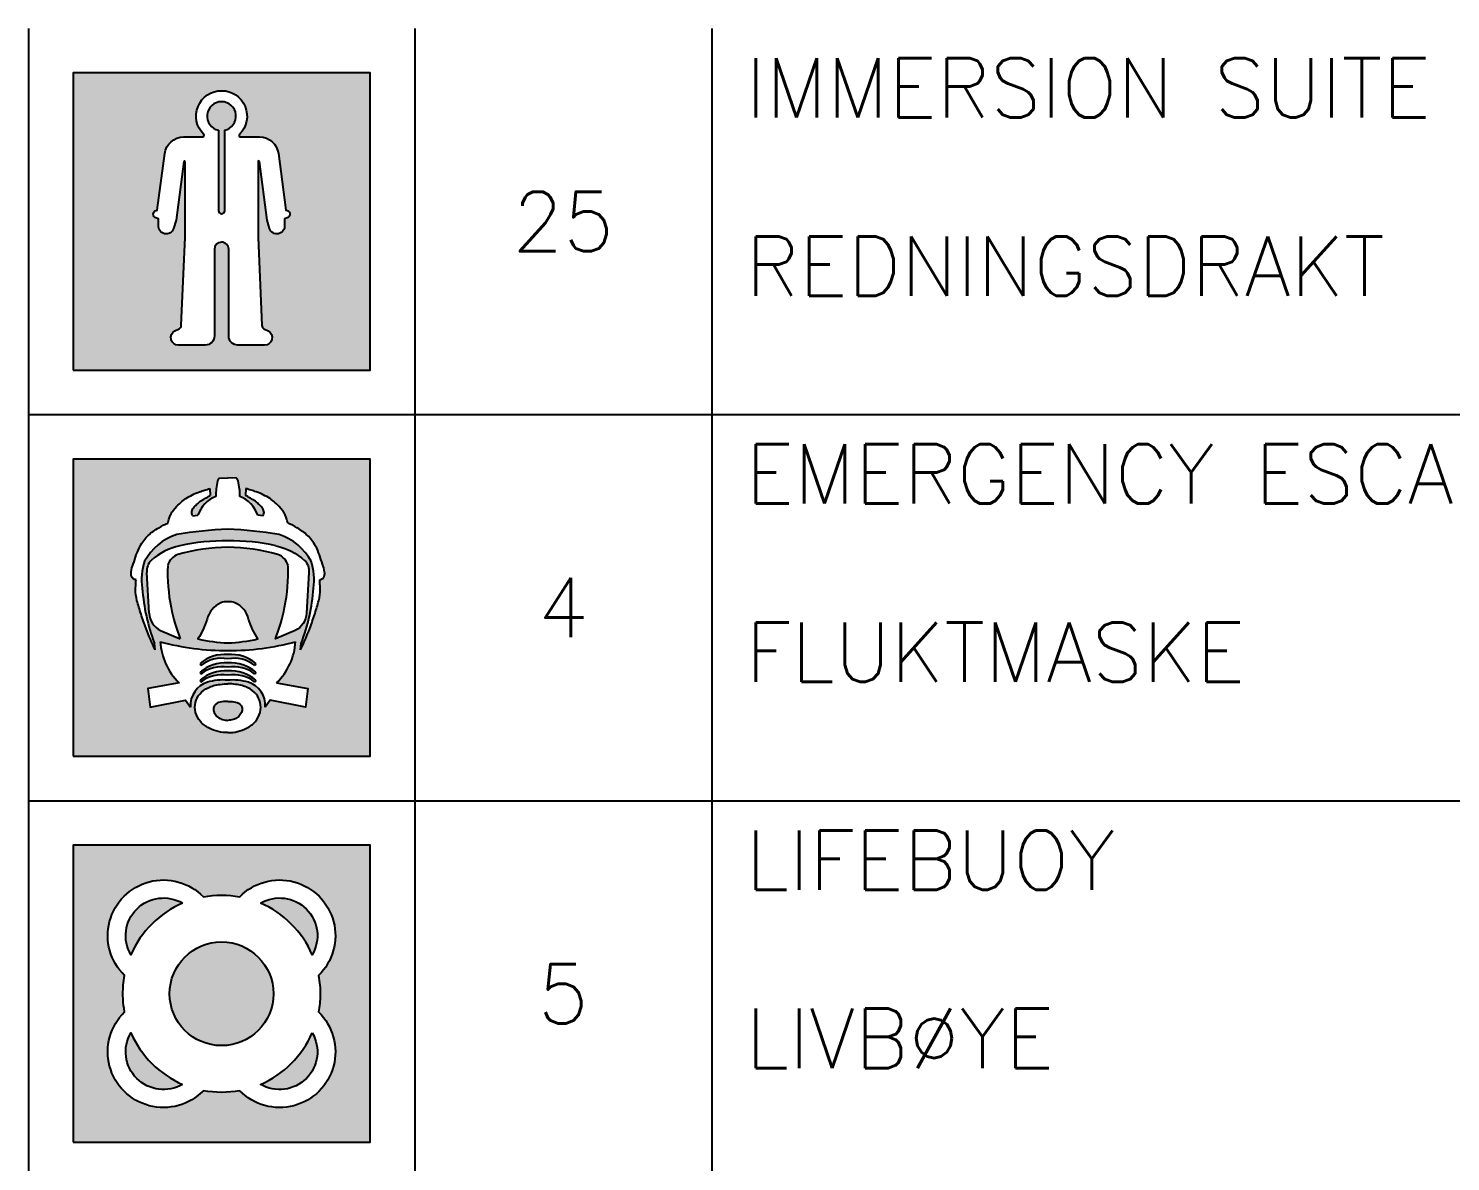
# Model space of a CAD drawing. Header units: millimetres. Extents: x 1084702 to 1166801, y 36632 to 124519.
# Drawn here: x 1132620 to 1136450, y 95656 to 98708 of the extents above; entities that cross this region are included whole.
import ezdxf
from ezdxf.enums import TextEntityAlignment as Align

# ---------------------------------------------------------------- set-up
doc = ezdxf.new("R2010")
doc.units = ezdxf.units.MM
doc.header["$LTSCALE"] = 250
doc.layers.get('0').update_dxf_attribs({"color": 255})
for name, color, linetype in [('%legend', 1, 'Continuous'), ('%symbol', 1, 'Continuous'), ('SAFECO3', 80, 'Continuous'), ('SAFECO7', 255, 'Continuous'), ('SAFETX1', 1, 'Continuous'), ('SAFETX2', 2, 'Continuous'), ('SAFETX7', 255, 'Continuous')]:
    doc.layers.add(name, color=color, linetype=linetype)
doc.styles.add('LEGEND TXT', font='romans.shx')
doc.styles.add('ROMANS', font='ROMANS.shx', dxfattribs={"height": 100})
doc.styles.add('SYMBOL TXT', font='arial.ttf')

# ---------------------------------------------------------------- blocks, each defined once
blk = doc.blocks.new('0 LEGEND')
at = {"color": 0, "linetype": 'ByBlock', "lineweight": -2}
for p, q in [((0, 0), (0, -1560)), ((1560, 0), (1560, -1560)), ((2760, 0), (2760, -1560)), ((0, -1560), (20160, -1560))]:
    blk.add_line(p, q, dxfattribs=at)
blk.add_lwpolyline([(180, -1380), (1380, -1380), (1380, -180), (180, -180)], close=True, dxfattribs=at)
at = {"layer": 'SAFETX7', "style": 'ROMANS'}
for tag, p in [('DESCRIPTION1', (2896.668000034348, -359.9999999313441)), ('COMMENT1', (13216.66800003433, -359.9999999313441)), ('DESCRIPTION2', (2898.46219999122, -719.999999862659)), ('COMMENT2', (13218.46219999122, -719.999999862659)), ('BESKRIVELSE3', (2896.668000034348, -1080.000000034343)), ('KOMMENTAR1', (13216.66800003433, -1080.000000034343)), ('BESKRIVELSE4', (2898.46219999122, -1439.999999965672)), ('KOMMENTAR2', (13218.46219999122, -1439.999999965672))]:
    blk.add_attdef(tag, p, '', height=240, dxfattribs=at)
blk.add_attdef('ANTALL', text='', height=240, dxfattribs=at).set_placement((2160, -780), align=Align.MIDDLE_CENTER)
blk = doc.blocks.new('A.4.22_SYMB')
at = {"layer": 'SAFECO3'}
h = blk.add_hatch(color=256, dxfattribs=at)
h.dxf.hatch_style = 1
h.paths.add_polyline_path([(-600, 0), (600, 0), (600, 1200), (-600, 1200)])
edge = h.paths.add_edge_path(flags=16)
edge.add_arc((3.994500730186701e-09, 1025.563154069328), 102.9600000018763, -45.070620594803415, 90.00000000278283, ccw=False)
edge.add_arc((77.37507279785495, 947.9971066584403), 6.600000001790751, 134.9293794115795, 270.0000000064323)
edge.add_line((77.3750727985971, 941.3971066566592), (153.5950310281842, 941.3971066566592))
edge.add_arc((153.5950310282133, 864.8371066566615), 76.55999999999037, 7.499999999998522, 90.00000000002609, ccw=False)
edge.add_line((229.5000496149878, 874.8301919330261), (259.6658396439088, 645.6982682571943))
edge.add_arc((259.5060637641, 629.1968459784985), 16.50219577969458, -53.45161105265959, 89.44524796955221, ccw=False)
edge.add_line((269.3331455926163, 615.9397373840038), (254.1250654273899, 610.1698975328673))
edge.add_line((254.1250654273827, 610.1698975328472), (254.4597255333501, 584.9786763908887))
edge.add_arc((223.7033843882091, 580.9379563922703), 31.02063730396092, -163.08516418708996, 7.484564410227392, ccw=False)
edge.add_line((194.0247532292342, 571.9125039784703), (183.786477412199, 606.03673892601))
edge.add_line((183.786477412199, 606.0367389260209), (152.6536275634426, 842.5142112055419))
edge.add_arc((150.0362131294096, 842.1696220580488), 2.640000000013335, 7.500000000783778, 179.9999999988157)
edge.add_line((147.3962131293956, 842.169622058107), (147.3962131293665, 536.8015550062846))
edge.add_line((147.3962131293665, 536.8015550062846), (162.9709910589809, 180.0804928367124))
edge.add_arc((178.7959148888258, 180.7714239326306), 15.83999999998589, 182.5000000001745, 241.9973945946944)
edge.add_line((171.3588493630014, 166.7858722322271), (188.3086384413837, 157.7725208302545))
edge.add_arc((174.054262850128, 130.9668800712097), 30.35999999999006, -89.9999999999871, 61.997394594476475, ccw=False)
edge.add_line((174.054262850128, 100.6068800712237), (65.99999999913416, 100.6068800712237))
edge.add_arc((65.99999999914144, 137.5668800712156), 36.95999999999911, 180, 269.99999999998806, ccw=False)
edge.add_line((29.03999999913503, 137.5668800712156), (29.03999999913503, 487.3489887943088))
edge.add_arc((-4.292814992368221e-10, 487.3489887947217), 29.03999999956567, 359.9999999991925, 449.9999999991521)
edge.add_arc((-7.275957614183426e-12, 487.3489887942851), 29.04000000002269, 89.99999999998654, 179.9999999999462)
edge.add_line((-29.04000000000815, 487.3489887943142), (-29.04000000000815, 137.566880071221))
edge.add_arc((-66.00000000000728, 137.5668800712156), 36.95999999999997, -89.99999999997749, 0, ccw=False)
edge.add_line((-65.99999999999272, 100.6068800712237), (-174.0542628510011, 100.6068800712237))
edge.add_arc((-174.0542628509938, 130.9668800712097), 30.35999999999148, 118.0026054055121, 269.99999999997425, ccw=False)
edge.add_line((-188.3086384422422, 157.7725208302581), (-171.3588493638745, 166.7858722322308))
edge.add_arc((-178.7959148896989, 180.7714239326306), 15.83999999999637, 298.0026054053056, 357.4999999998255)
edge.add_line((-162.970991059854, 180.0804928367143), (-147.3962131302396, 536.8015550062864))
edge.add_line((-147.3962131302396, 536.8015550062846), (-147.3962131302687, 842.169622058107))
edge.add_arc((-150.0362131302827, 842.1696220580488), 2.64000000001431, 1.184322906836722e-09, 172.4999999992162)
edge.add_line((-152.6536275643157, 842.5142112055328), (-183.7864774130721, 606.0367389260118))
edge.add_line((-183.7864774130721, 606.0367389260209), (-194.0247532301073, 571.9125039784813))
edge.add_arc((-223.7033843890822, 580.9379563922703), 31.02063730396112, 172.5154355897725, 343.08516418709, ccw=False)
edge.add_line((-254.4597255342233, 584.9786763908924), (-254.1250654282558, 610.1698975328509))
edge.add_line((-254.1250654282558, 610.1698975328472), (-269.3331455934822, 615.9397373839838))
edge.add_arc((-259.5060637649731, 629.1968459784985), 16.50219577968123, 90.5547520304479, 233.4516110526597, ccw=False)
edge.add_line((-259.665839644782, 645.6982682571979), (-229.5000496158464, 874.8301919330297))
edge.add_arc((-153.5950310290791, 864.8371066566615), 76.55999999998814, 89.99999999997891, 172.5000000000008, ccw=False)
edge.add_line((-153.59503102905, 941.3971066566592), (-77.37507279946294, 941.3971066566592))
edge.add_arc((-77.3750727987208, 947.9971066584403), 6.600000001781152, 269.9999999935084, 405.0706205883786)
edge.add_arc((-5.427864380180836e-09, 1025.563154069576), 102.9600000016442, 89.99999999753982, 225.0706205951283, ccw=False)
h = blk.add_hatch(color=256, dxfattribs=at)
h.dxf.hatch_style = 1
edge = h.paths.add_edge_path()
edge.add_line((-12.53999999997905, 968.5181079742615), (-12.54000000001543, 643.640987540814))
edge.add_arc((-7.275957614183426e-12, 643.6409875408135), 12.54000000000815, 180, 360)
edge.add_line((12.54000000000087, 643.6409875408135), (12.54000000001543, 968.5181079744793))
edge.add_arc((-4.802132025361061e-10, 1025.563154069343), 58.40709617826157, 282.397924000715, 617.6020760002823)
at = {"layer": 'SAFECO7', "lineweight": -3}
blk.add_lwpolyline([(-600, 0), (600, 0), (600, 1200), (-600, 1200)], close=True, dxfattribs=at)
at = {"layer": 'SAFECO7'}
for points in [[(-1.011358108371496e-09, 1128.523154071212, -0.668624443439844), (72.7139238327727, 952.6697601175401, 0.6686244434223756), (77.3750727985971, 941.3971066566592), (153.5950310281769, 941.3971066566592, -0.3763733489131781), (229.5000496149878, 874.8301919330261), (259.6658396439088, 645.6982682571979, -0.7192139397847099), (269.3331455926163, 615.9397373840038), (254.1250654273827, 610.1698975328472), (254.4597255333501, 584.9786763908924, -0.9209148608570943), (194.0247532292342, 571.9125039784703), (183.786477412199, 606.0367389260209), (152.6536275634426, 842.5142112055328, 0.9366022079736813), (147.3962131293956, 842.169622058107), (147.3962131293665, 536.8015550062846), (162.9709910589809, 180.0804928367143, 0.2656000868021967), (171.3588493630014, 166.7858722322271), (188.3086384413837, 157.7725208302581, -0.7812673191955951), (174.054262850128, 100.6068800712237), (65.99999999913416, 100.6068800712237, -0.4142135623729762), (29.03999999913503, 137.5668800712156), (29.03999999913503, 487.3489887943142, 0.4142135623730951), (0, 516.3889887942933, 0.4142135623730951), (-29.04000000000815, 487.3489887943142), (-29.04000000000815, 137.5668800712156, -0.4142135623729762), (-65.99999999999272, 100.6068800712237), (-174.0542628510011, 100.6068800712237, -0.7812673191955951), (-188.3086384422422, 157.7725208302581), (-171.3588493638745, 166.7858722322271, 0.2656000868021967), (-162.970991059854, 180.0804928367143), (-147.3962131302396, 536.8015550062846), (-147.3962131302687, 842.169622058107, 0.9366022079736813), (-152.6536275643157, 842.5142112055328), (-183.7864774130721, 606.0367389260209), (-194.0247532301073, 571.9125039784703, -0.9209148608570943), (-254.4597255342233, 584.9786763908924), (-254.1250654282558, 610.1698975328472), (-269.3331455934895, 615.9397373840038, -0.7192139397847099), (-259.665839644782, 645.6982682571979), (-229.5000496158464, 874.8301919330261, -0.3763733489131781), (-153.59503102905, 941.3971066566592), (-77.37507279947022, 941.3971066566592, 0.6686244434223756), (-72.71392383363127, 952.6697601175401, -0.668624443439844)], [(-12.53999999997905, 968.5181079742615), (-12.54000000001543, 643.6409875408135, 1), (12.54000000000087, 643.6409875408135), (12.54000000001543, 968.5181079744798, 9.206709910147755)]]:
    blk.add_lwpolyline(points, format="xyb", close=True, dxfattribs=at)
at = {"layer": 'SAFETX1', "style": 'SYMBOL TXT'}
blk.add_attdef('NUMBER', text='', height=200, dxfattribs=at).set_placement((745.6670587044209, 600), align=Align.MIDDLE_LEFT)
blk = doc.blocks.new('A.4.27_SYMB')
at = {"layer": 'SAFECO3'}
h = blk.add_hatch(color=256, dxfattribs=at)
h.paths.add_polyline_path([(600, 1199.923782141865), (-599.9237821418428, 1199.923782141865), (-599.9237821418428, 0), (600, 0)])
edge = h.paths.add_edge_path(flags=16)
edge.add_spline(control_points=[(396.4788447608007, 712.5212445846555), (395.6218704197381, 716.0873949708184), (398.5874364931005, 687.1135634390812), (399.430649570204, 673.0086505414802), (393.2794672518939, 623.1584976994345), (374.0424852618817, 569.6972268895042), (361.7470846886354, 522.2229178167618), (306.2017112145695, 402.0663838199689), (319.288701119498, 430.0661814423511)], knot_values=[0, 0, 0, 0, 0.09169185350249395, 0.3252963663061371, 0.700454044456145, 1.176745007976765, 1.696057873050426, 2.468739070111357, 2.468739070111357, 2.468739070111357, 2.468739070111357], degree=3, periodic=0)
edge.add_line((319.288701119498, 430.066181442322), (321.745230337001, 455.7422305616637))
edge.add_arc((-399.0815099232568, 731.7400107043068), 771.8587721324975, 339.0486268631494, 356.024698222737)
edge.add_arc((152.4093712834001, 714.816163662952), 221.5525710771908, 350.4948445483705, 379.0483761445089)
edge.add_arc((162.2164148926386, 680.0709529629094), 226.5083024743211, 28.20454810933867, 72.03626700691652)
edge.add_arc((-78.32367510139011, -1053.581268603273), 1973.679544188899, 80.95158466678727, 86.98603383358824)
edge.add_arc((129.2260034617939, -1053.581268603273), 1973.679544188899, 93.01396616641128, 99.04841533321313)
edge.add_arc((-111.3140865322275, 680.0709529629094), 226.5083024743211, 107.9637329930893, 151.7954518906628)
edge.add_arc((-101.5070429229891, 714.816163662952), 221.5525710771907, 160.9516238554913, 189.5051554516301)
edge.add_arc((449.9838382836679, 731.7400107043068), 771.8587721324972, 183.9753017772631, 200.9513731368506)
edge.add_line((-270.8429019765899, 455.7422305616637), (-268.386372759087, 430.066181442322))
edge.add_spline(control_points=[(-268.386372759087, 430.0661814423511), (-281.4733626640154, 458.0659790647478), (-302.6998198883448, 505.2654999897641), (-324.945622634812, 572.5247934230574), (-341.534498820758, 624.5785191862524), (-349.8168707450459, 667.9543364993151), (-345.603178928417, 695.7517693694972), (-346.4334907414523, 708.9550941985071), (-345.5765164003897, 712.5212445846555)], knot_values=[0, 0, 0, 0, 0.7726811970609303, 1.291994062134592, 1.768285025655212, 2.14344270380522, 2.377047216608863, 2.468739070111357, 2.468739070111357, 2.468739070111357, 2.468739070111357], degree=3, periodic=0)
edge.add_spline(control_points=[(-345.5765164003897, 712.5212445846555), (-347.7135864405864, 712.8069850531028), (-352.3742846360255, 713.8163797568559), (-358.880901036835, 717.6580268768448), (-362.8701266596181, 723.7454588186956), (-365.0911377071679, 730.0958105496102), (-365.8874373647777, 736.7257393965119), (-364.6997349768571, 752.5200065991376), (-351.5728525896775, 789.9866661927081), (-336.1955911953773, 843.0579163372604), (-298.6246048922767, 893.4460160498274), (-257.1975028308952, 921.3898541428352), (-229.3368712094525, 935.9917563046911), (-216.7409582303299, 941.7800677194173)], knot_values=[0, 0, 0, 0, 0.05390220294674682, 0.118321416573409, 0.1830243178721923, 0.2312236934242225, 0.2858005377254443, 0.3485672050285045, 0.6254498094509758, 1.270836010399299, 1.721751058041038, 2.161657060043679, 2.508212947321967, 2.508212947321967, 2.508212947321967, 2.508212947321967], degree=3, periodic=0)
edge.add_spline(control_points=[(-216.7409582303299, 941.7800677194173), (-215.6896440357887, 947.9818706540536), (-211.9352561689375, 959.1406937814609), (-206.2022149702025, 975.0165904022288), (-198.4114783042169, 989.6238649180304), (-184.0132346351747, 1005.952887162464), (-166.753442209636, 1023.762129107665), (-143.5233047817892, 1042.344364233868), (-117.6341332536467, 1055.739886674695), (-92.18422387621104, 1067.750246786527), (-68.02144922879961, 1073.986970694925), (-54.09531427632464, 1078.961505257132), (-46.85241616006533, 1080.739882788592)], knot_values=[0, 0, 0, 0, 0.1572569974109042, 0.2924325693689341, 0.4224683878436771, 0.567877298650241, 0.8344425573078238, 1.042692788599401, 1.307795502525936, 1.561203167663941, 1.743826569182055, 1.930277299548925, 1.930277299548925, 1.930277299548925, 1.930277299548925], degree=3, periodic=0)
edge.add_line((-46.85241616006533, 1080.739882788592), (-46.06237299163331, 1053.527284764947))
edge.add_spline(control_points=[(-46.06237299162603, 1053.527284764961), (-43.99171483481769, 1054.540782812328), (-56.84857901039504, 1047.241580248156), (-62.12431466023554, 1043.85568234176), (-75.1515091228066, 1035.892762260162), (-88.81377794593573, 1028.542104413107), (-100.3421165419713, 1016.332773323535), (-113.8864323770322, 1004.952297610187), (-119.8595553358828, 990.08340634052), (-121.7707566613899, 982.3973424700234), (-116.5520842291153, 968.6363600056357), (-117.6051710215688, 971.4213169645518)], knot_values=[0, 0, 0, 0, 0.05763464395629116, 0.1590588471685031, 0.2956034268920505, 0.387822904862339, 0.5568937717974904, 0.7046345311823187, 0.8362043241441873, 0.910845007576295, 0.9852802859034362, 0.9852802859034362, 0.9852802859034362, 0.9852802859034362], degree=3, periodic=0)
edge.add_line((-117.6051710215688, 971.4213169645518), (-95.22061458276585, 973.0599250175947))
edge.add_arc((18.76357438086416, 936.3766401602916), 119.7416332008926, 110.35547001949351, 162.1603794918855, ccw=False)
edge.add_arc((208.1233191589999, 1056.157284520668), 231.1333459244542, 166.0137345757857, 181.8636137719958, ccw=False)
edge.add_arc((2.562872036651243, 1108.065547250837), 19.13369553389818, 130.5126908860478, 168.0732374810822, ccw=False)
edge.add_line((-9.866691534378333, 1122.612170715336), (25.45116418020189, 1125.0408219368))
edge.add_line((25.45116418020189, 1125.040821936796), (60.7690198947821, 1122.612170715332))
edge.add_arc((48.3394563237598, 1108.065547250837), 19.13369553389815, 11.926762518827786, 49.48730911395711, ccw=False)
edge.add_arc((-157.2209907985962, 1056.157284520668), 231.1333459244545, -1.8636137719958015, 13.986265424206522, ccw=False)
edge.add_arc((32.13875397954689, 936.3766401602916), 119.7416332008926, 17.839620508114592, 69.64452998050638, ccw=False)
edge.add_line((146.1229429431696, 973.0599250175874), (168.5074993819726, 971.4213169645436))
edge.add_spline(control_points=[(168.5074993819726, 971.4213169645518), (169.5605861744261, 974.2062739234389), (171.7141136211576, 979.8604914505995), (171.2419349741685, 991.3566056965356), (164.6188334819235, 1004.475955515576), (151.2656711959571, 1016.508058707943), (139.8396792590138, 1028.455220680728), (125.7576482080694, 1036.045970921405), (114.5973910555113, 1043.08497101102), (104.3174806120296, 1048.922351350091), (99.03535950884543, 1052.513786717594), (96.96470135203708, 1053.527284764961)], knot_values=[0, 0, 0, 0, 0.07443527832714114, 0.1490759617592489, 0.2806457547211177, 0.4283865141059461, 0.5974573810410972, 0.6896768590113858, 0.8262214387349333, 0.9276456419471452, 0.9852802859034364, 0.9852802859034364, 0.9852802859034364, 0.9852802859034364], degree=3, periodic=0)
edge.add_line((96.96470135203708, 1053.527284764961), (97.7547445204691, 1080.739882788606))
edge.add_spline(control_points=[(97.75474452047638, 1080.739882788592), (90.51184640420979, 1082.518260320052), (125.4192643170463, 1072.392295152575), (140.6049239074127, 1068.358824194322), (169.3340483071952, 1055.548124550478), (194.2628277610129, 1042.369979492461), (217.7009472344726, 1023.796657083469), (234.9396121277969, 1005.765193229221), (249.2567883692755, 989.9682065527159), (257.3034140594755, 973.8413054067205), (262.0032064265615, 964.0634965225618), (268.6946007852821, 935.57826478481), (267.6432865907336, 941.7800677194173)], knot_values=[0, 0, 0, 0, 0.1864507303668702, 0.3690741318849846, 0.6224817970229897, 0.8875845109495242, 1.095834742241102, 1.362400000898685, 1.507808911705248, 1.637844730179991, 1.773020302138021, 1.930277299548925, 1.930277299548925, 1.930277299548925, 1.930277299548925], degree=3, periodic=0)
edge.add_spline(control_points=[(267.6432865907336, 941.7800677194173), (255.0473736116182, 947.5683791341726), (323.0626704913375, 914.5137382139073), (345.0460983625599, 895.5056357889407), (388.9412433204125, 842.208587619345), (402.2510622298942, 790.0990263716958), (415.5937976887435, 752.5142736481357), (416.8003759099811, 736.7275906547293), (415.9577530689785, 730.0909416243812), (413.9065674466474, 723.7634236589074), (409.0856453240267, 717.5647452435078), (405.6659391156718, 714.1358508973644), (394.341774720604, 712.2355041161936), (396.4788447608007, 712.5212445846555)], knot_values=[0, 0, 0, 0, 0.346555887278288, 0.7864618892809281, 1.237376936922667, 1.882763137870991, 2.159645742293462, 2.222412409596522, 2.276989253897744, 2.325188629449774, 2.389891530748558, 2.45431074437522, 2.508212947321967, 2.508212947321967, 2.508212947321967, 2.508212947321967], degree=3, periodic=0)
h.paths.add_polyline_path([(222.523043416033, 295.9929296741757), (348.139907196186, 273.1987212221138), (339.1568237625906, 198.437228802286), (196.1004885608127, 226.4983917105565), (176.6127570728931, 198.437228802286, 0.3396086339945922), (108.3822477353096, 298.6417347536917, 0.08792419960304189), (25.45116418020189, 306.9364905998373, 0.08792419960303963), (-57.4799193748986, 298.6417347536917, 0.3396086339946028), (-125.7104287124821, 198.437228802286), (-145.1981602004016, 226.4983917105565), (-288.2544954021796, 198.437228802286), (-297.2375788357822, 273.1987212221138), (-171.620715055622, 295.9929296741757, -0.181760636072163), (-248.0519188246471, 462.2496395336202, 0.06805162146932468), (25.45116418020189, 426.8443038960104, 0.06805162146932699), (298.9542471850582, 462.2496395336202, -0.1817606360721626)], flags=16)
h.paths.add_polyline_path([(297.5478835586619, 507.1392816512671), (217.6374201701619, 474.3861537038902, 0.04489463799106617), (254.7871710081163, 600.5403094433277, 0.05790582333726713), (268.4908050235099, 769.4929935420805, 0.2554085390190616), (227.0710920663478, 815.0765682503989, 0.06172210097466314), (25.45116418020916, 844.2243668475276, 0.06172210097466291), (-176.1687637059367, 815.0765682503989, 0.2554085390191062), (-217.5884766630988, 769.4929935420805, 0.05790582333726806), (-203.8848426477125, 600.5403094433568, 0.04489463799107755), (-166.7350918097436, 474.3861537038756), (-246.6455551981562, 507.1392816512525, -0.2663847685008831), (-292.0684638161256, 577.0216877224593), (-301.2755772521923, 742.1917546877376, -0.2243169068296864), (-284.3719154755381, 791.0115637979907, -0.1259511466294307), (-168.7823674644314, 849.9156136981765, -0.0583752380645097), (25.45116418020916, 869.3887048048637, -0.05837523806494151), (219.6846958262613, 849.9156136978854, -0.1259511466278901), (335.2742438358691, 791.0115637980925, -0.2243169068296793), (352.1779056126106, 742.1917546878831), (342.9707921765366, 577.0216877224593, -0.266384768500539)], flags=16)
h.paths.add_polyline_path([(146.1229429431623, 473.5770774221019, -0.04419190788876496), (25.45116418021644, 457.3373011821823, -0.04419190788866852), (-95.2206145827513, 473.5770774221019, 0.06201129674751202), (-58.27256527265854, 552.8315481590835, -0.2380137568668229), (-2.844085592791089, 619.7643244395003, -0.07594360390294659), (25.45116418020189, 623.9486271463829, -0.0759436039029412), (53.74641395319486, 619.7643244395003, -0.2380137568668407), (109.1748936330696, 552.8315481590689, 0.06201129674750821)], flags=16)
h.paths.add_polyline_path([(137.9938954682002, 373.9817292958323), (134.7404691461779, 365.8678587929899, 0.2174971562332201), (25.45116418020189, 393.1389785328356, 0.2174971562332194), (-83.83814078576688, 365.8678587929899), (-87.09156710778188, 373.9817292958323, -0.1909781965899698), (25.45116418020189, 410.9628942449344, -0.1909781965899718)], flags=0)
h.paths.add_polyline_path([(137.9938954682002, 339.848026197229), (134.7404691461779, 331.7341556943866, 0.21749715623322), (25.45116418020189, 359.0052754342469, 0.2174971562332197), (-83.83814078576688, 331.7341556943866), (-87.09156710778188, 339.8480261972145, -0.1909781965899688), (25.45116418020189, 376.8291911463311, -0.1909781965899728)], flags=0)
h.paths.add_polyline_path([(137.9938954682002, 307.3062166384916), (134.7404691461779, 299.1923461356491, 0.2174971562332192), (25.45116418020189, 326.4634658754803, 0.2174971562332205), (-83.83814078576688, 299.1923461356491), (-87.09156710778188, 307.3062166384625, -0.1909781965899683), (25.45116418020189, 344.2873815875937, -0.1909781965899733)], flags=0)
edge = h.paths.add_edge_path(flags=16)
edge.add_spline(control_points=[(25.45116418020189, 291.8964095415868), (15.21091822280869, 291.8964095415868), (63.48075847846485, 290.8368560981762), (80.27958916287753, 285.6826134640869), (112.3740945847603, 275.02566802004), (140.7852127263395, 254.1505489681003), (159.2844545279077, 216.7727676907962), (159.6257464756345, 175.3135566519341), (135.3036098146404, 137.1965094350744), (107.0016001542754, 103.6247732133343), (-0.4337747509780456, 94.82453030576289), (25.45116418020189, 94.82453030576289)], knot_values=[0, 0, 0, 0, 0.2560061489349729, 0.4834435813095263, 0.6861307676501414, 1.035897057369184, 1.355303613462704, 1.689385099453601, 2.031909381931035, 2.406534795056718, 3.053658268336293, 3.053658268336293, 3.053658268336293, 3.053658268336293], degree=3, periodic=0)
edge.add_spline(control_points=[(25.45116418020189, 94.82453030576289), (-0.4337747509780456, 94.82453030576289), (-42.44225719589303, 103.6247732133343), (-86.92653486637573, 137.1965094350744), (-108.107473961798, 175.3135566519341), (-108.4729051880131, 216.7727676907962), (-90.09111177032901, 254.1505489681003), (-60.61159469656559, 275.02566802004), (-31.22556888915278, 285.6826134640869), (-4.149370667604671, 290.8368560981762), (15.21091822280869, 291.8964095415868), (25.45116418020189, 291.8964095415868)], knot_values=[0, 0, 0, 0, 0.6471234732795754, 1.021748886405258, 1.364273168882693, 1.698354654873589, 2.01776121096711, 2.367527500686152, 2.570214687026767, 2.79765211940132, 3.053658268336293, 3.053658268336293, 3.053658268336293, 3.053658268336293], degree=3, periodic=0)
edge = h.paths.add_edge_path(flags=0)
edge.add_spline(control_points=[(25.45116418020189, 221.2314372543769), (33.43662098740606, 221.2314372543769), (49.95304822896287, 220.4143575118651), (72.7051886841291, 214.9114455994713), (84.00342218547303, 197.42159550004), (83.18259852554911, 179.621665564162), (73.50152565923054, 163.0674875926488), (57.12150697165634, 150.8975041861413), (40.13619408632803, 145.2969068899256), (29.19901701076742, 144.4216847682255), (25.45116418020189, 144.4216847682255)], knot_values=[0, 0, 0, 0, 0.1996364201799756, 0.4208184230335822, 0.5431838365854796, 0.6885227883972977, 0.8421130684363621, 1.008477516354362, 1.187910482030278, 1.281606802794325, 1.281606802794325, 1.281606802794325, 1.281606802794325], degree=3, periodic=0)
edge.add_spline(control_points=[(25.45116418020189, 144.4216847682255), (29.19901701076742, 144.4216847682255), (3.919608069365495, 145.2969068899256), (-4.087607239540375, 150.8975041861413), (-23.13076213308523, 163.0674875926488), (-32.06748969830369, 179.621665564162), (-33.42077215406607, 197.42159550004), (-20.57985389132955, 214.9114455994713), (-7.469684202114877, 220.4143575118651), (33.43662098740606, 221.2314372543769), (25.45116418020189, 221.2314372543769)], knot_values=[0, 0, 0, 0, 0.09369632076404666, 0.2731292864399634, 0.4394937343579628, 0.5930840143970273, 0.7384229662088454, 0.8607883797607428, 1.081970382614349, 1.281606802794325, 1.281606802794325, 1.281606802794325, 1.281606802794325], degree=3, periodic=0)
at = {"layer": 'SAFECO7'}
for p, q in [((-9.866691534378333, 1122.612170715336), (25.45116418020189, 1125.040821936796)), ((60.76901989478938, 1122.612170715336), (25.45116418020189, 1125.040821936796)), ((-46.85241616006533, 1080.739882788592), (-46.06237299162603, 1053.527284764961)), ((97.75474452047638, 1080.739882788592), (96.96470135203708, 1053.527284764961)), ((-117.6051710215688, 971.4213169645518), (-95.2206145827513, 973.0599250175874)), ((168.5074993819726, 971.4213169645518), (146.1229429431623, 973.0599250175874)), ((-292.0876678119457, 577.3799714962079), (-301.2755772521996, 742.1917546878831)), ((-246.6455551982508, 507.1392816512671), (-166.7350918097509, 474.3861537038756)), ((-268.386372759087, 430.0661814423802), (-270.8425165670997, 455.7382021980447)), ((319.288701119498, 430.0661814423802), (321.7448449275107, 455.7382021980447)), ((-87.09156710778916, 373.9817292958323), (-83.83814078577416, 365.8678587929899)), ((137.9938954682002, 373.9817292958323), (134.7404691461852, 365.8678587929899)), ((-87.09156710778916, 339.848026197229), (-83.83814078577416, 331.7341556943866)), ((-87.09156710778916, 307.3062166384916), (-83.83814078577416, 299.1923461356491)), ((137.9938954682002, 339.848026197229), (134.7404691461852, 331.7341556943866)), ((137.9938954682002, 307.3062166384916), (134.7404691461852, 299.1923461356491))]:
    blk.add_line(p, q, dxfattribs=at)
at = {"layer": 'SAFECO7', "lineweight": -3}
blk.add_lwpolyline([(-600, 0), (600, 0), (600, 1200), (-600, 1200)], close=True, dxfattribs=at)
at = {"layer": 'SAFECO7'}
blk.add_lwpolyline([(219.684740181292, 849.9156037460343, -0.1259511024952429), (335.2742438358691, 791.0115637980925, -0.2243169068296782), (352.1779056126106, 742.1917546878831), (342.989996172364, 577.3799714962079, -0.267531843341926), (297.5478835586619, 507.1392816512671), (217.6374201701619, 474.3861537038902, 0.04489463799106619), (254.7871710081163, 600.5403094433277, 0.05789552808056216), (268.4918514753517, 769.4628744276997)], format="xyb", dxfattribs=at)
blk.add_lwpolyline([(25.45116418021644, 457.3373011821823, 0.04419190788876481), (146.1229429431623, 473.5770774221019, -0.06201129674751166), (109.1748936330696, 552.8315481590835, 0.2380137568668242), (53.74641395319486, 619.7643244395003, 0.07594360390294286), (25.45116418020189, 623.9486271463829, 0.07594360390294481), (-2.844085592791089, 619.7643244395003, 0.2380137568668259), (-58.27256527265854, 552.8315481590835, -0.06201129674751178), (-95.2206145827513, 473.5770774221019, 0.04419190788866851)], format="xyb", close=True, dxfattribs=at)
for points in [[(-171.6207150556147, 295.9929296742048), (-297.2375788357822, 273.1987212221138), (-288.2544954021796, 198.437228802286), (-145.1981602004016, 226.4983917105565), (-125.7104287124821, 198.437228802286)], [(222.5230434160258, 295.9929296742048), (348.139907196186, 273.1987212221138), (339.1568237625906, 198.437228802286), (196.1004885608127, 226.4983917105565), (176.6127570728931, 198.437228802286)]]:
    blk.add_lwpolyline(points, dxfattribs=at)
for centre, radius, start, end in [((208.1233191589999, 1056.157284520697), 231.1333459244548, 166.0137345756002, 181.8636137717396), ((2.562872036651243, 1108.065547250837), 19.13369553389809, 130.5126908857303, 168.073237481056), ((48.33945632375253, 1108.065547250837), 19.13369553389809, 11.92676251894398, 49.48730911426972), ((-157.2209907985962, 1056.157284520697), 231.1333459244548, 358.1363862282604, 13.98626542439981), ((18.76357438086416, 936.3766401602916), 119.7416332008925, 110.355470019849, 162.1603794924203), ((32.13875397954689, 936.3766401602916), 119.7416332008925, 17.83962050757972, 69.644529980151), ((-111.3140865322275, 680.0709529629094), 226.5083024743211, 107.963732993039, 151.7954518900965), ((129.2260034618012, -1053.581268603273), 1973.679544188899, 93.01396616632657, 99.04841533326012), ((11.44640745868674, 30.65490548867092), 838.8507133729165, 89.0433926790172, 102.406846118377), ((-78.32367510139011, -1053.581268603273), 1973.679544188899, 80.95158466673988, 86.98603383367346), ((39.45592090172431, 30.65490548867092), 838.8507133729165, 77.59315388162298, 90.9566073209828), ((162.2164148926386, 680.0709529629094), 226.5083024743211, 28.20454810990354, 72.03626700696098), ((-111.5134525211906, 594.6699494207278), 261.591432870432, 102.6459132415449, 131.3605766023775), ((-155.170933200643, 754.386910138317), 64.2194946078662, 109.084952982019, 166.3691721901694), ((42.25205667162663, 16.11759253867785), 828.2771876882291, 91.16227546699648, 105.2900167792951), ((8.650271688784414, 16.11759253867785), 828.2771876882291, 74.7099832207049, 88.83772453300352), ((206.0732615610468, 754.386910138317), 64.2194946078662, 13.63082780983064, 70.91504701798107), ((-101.5070429229891, 714.816163662952), 221.5525710771906, 160.9516238554986, 189.5051554513593), ((-241.1521058215003, 748.7105623481766), 60.47583542366871, 135.615543822123, 186.1880462063357), ((516.246231653211, 743.9817252415378), 734.2780154273887, 178.0113043553315, 191.2651866874726), ((152.4093712834001, 714.816163662952), 221.5525710771906, 350.4948445486407, 19.04837614450136), ((449.9838382836679, 731.7400107043068), 771.8587721324972, 183.9753029853444, 200.9571597083076), ((-399.0815099232568, 731.7400107043068), 771.8587721324972, 339.0428402916924, 356.0246970146556), ((-208.4268258306402, 581.6845326984912), 83.77150904791503, 182.9454149192321, 242.8561635391252), ((515.775363193432, 743.9181453151541), 733.8037991797161, 191.2675001591324, 201.5496889722208), ((11.28430389831919, 480.7744163369207), 259.9970072362879, 184.0914785982598, 225.2924032978297), ((18.16521051579912, 1444.657174853419), 1017.838948659063, 254.8388658579078, 270.4065062217888), ((32.73711784461193, 1444.657174853419), 1017.838948659063, 269.5934937782112, 285.1611341420922), ((39.61802446209185, 480.7744163369207), 259.9970072362879, 314.7075967021702, 355.9085214017402), ((15.8243418686252, 250.5215562024096), 160.7298934880999, 86.5667737670459, 129.8144524213413), ((35.07798649178585, 250.5215562024096), 160.7298934880999, 50.18554757865871, 93.43322623295411), ((15.8243418686252, 216.3878531038208), 160.7298934880999, 86.5667737670459, 129.8144524213413), ((0.6701884422654985, 259.8244136814756), 135.5981930559161, 79.46984485045711, 128.55210397709), ((0.6701884422654985, 225.6907105828868), 135.5981930559161, 79.46984485045711, 128.55210397709), ((50.23213991814555, 259.8244136814756), 135.5981930559161, 51.44789602291, 100.5301551495429), ((50.23213991814555, 225.6907105828868), 135.5981930559161, 51.44789602291, 100.5301551495429), ((35.07798649178585, 216.3878531038208), 160.7298934880999, 50.18554757865871, 93.43322623295411), ((-26.3380602992911, 204.1050916634267), 99.53387500474135, 108.2326970086154, 183.2644200933638), ((15.8243418686252, 183.8460435450543), 160.7298934880999, 86.5667737670459, 129.8144524213413), ((0.6701884422654985, 193.1489010241203), 135.5981930559161, 79.46984485045711, 128.55210397709), ((7.388257586266263, 68.80924276645237), 238.8113371582782, 85.6621923219251, 105.7612478605623), ((50.23213991814555, 193.1489010241203), 135.5981930559161, 51.44789602291, 100.5301551495429), ((43.51407077414478, 68.80924276645237), 238.8113371582782, 74.23875213943771, 94.3378076780749), ((35.07798649178585, 183.8460435450543), 160.7298934880999, 50.18554757865871, 93.43322623295411), ((77.24038865970215, 204.1050916634267), 99.53387500474135, 356.7355799066362, 71.76730299138457)]:
    blk.add_arc(centre, radius, start, end, dxfattribs=at)
for points, start_tangent, end_tangent in [([(-216.7409582303299, 941.7800677194173), (-211.5898732831483, 959.934265978969), (-205.760230226304, 975.0715817743621), (-198.2371212101934, 988.7426078359276), (-187.1668364393918, 1002.230336125678), (-164.5967889829626, 1024.897808247362), (-144.9209323251125, 1040.304370225116), (-117.1259624898958, 1055.778985453595), (-89.24395781705971, 1067.915550858757), (-68.26798886073811, 1074.261222139656), (-46.85241616005806, 1080.739882788592)], (0.1671331342719714, 0.9859343362660756), (0.971154430718826, 0.2384514032149803)), ([(-117.6051710215615, 971.4213169645518), (-120.2093873915728, 979.9654875268025), (-119.9753005268503, 988.9193101023266), (-113.3330857404289, 1003.242500137378), (-101.1257905266903, 1016.099230830994), (-85.97418342632591, 1029.591902847373), (-76.48364979102189, 1035.283439880863), (-62.43151075155765, 1043.710602442632), (-51.9936961682979, 1049.970230249921), (-46.06237299162603, 1053.527284764961)], (-0.3536920987332887, 0.9353619081904293), (0.8981829394042778, 0.4396218913601679)), ([(168.5074993819726, 971.4213169645518), (171.1117157519839, 979.9654875268025), (170.8776288872687, 988.9193101023266), (164.2354141008473, 1003.242500137378), (152.0281188871086, 1016.099230830994), (136.8765117867442, 1029.591902847373), (127.3859781514475, 1035.283439880863), (113.333839111976, 1043.710602442632), (102.8960245287235, 1049.970230249921), (96.96470135204436, 1053.527284764961)], (0.3536920987332887, 0.9353619081904293), (-0.8981829394042778, 0.4396218913601679)), ([(267.6432865907336, 941.7800677194173), (262.4922016435667, 959.934265978969), (256.6625585867223, 975.0715817743621), (249.1394495706118, 988.7426078359276), (238.0691647998101, 1002.230336125678), (215.4991173433882, 1024.897808247362), (195.8232606855236, 1040.304370225116), (168.0282908503214, 1055.778985453595), (140.146286177478, 1067.915550858757), (119.1703172211564, 1074.261222139656), (97.75474452048365, 1080.739882788592)], (-0.1671331342719714, 0.9859343362660756), (-0.971154430718826, 0.2384514032149804)), ([(-345.5765164003897, 712.5212445846555), (-351.865734728206, 714.0325938404567), (-358.4512939599517, 718.0808076217363), (-362.8989443896353, 724.4450442562957), (-364.8155305945183, 729.9021942900727), (-365.6494650500827, 736.398104786058), (-365.2251826077845, 743.9181453151832), (-356.6605386954252, 776.0212314308592), (-328.9803990385408, 848.3520414993982), (-296.2959592408079, 891.475103424993), (-253.5934502453092, 922.5096762446774), (-216.7409582303299, 941.7800677194173)], (-0.9911793597330701, 0.1325272682852142), (0.908649473397019, 0.4175597376368079)), ([(396.478844760808, 712.5212445846555), (402.7680630886316, 714.0325938404567), (409.3536223203701, 718.0808076217363), (413.8012727500536, 724.4450442562957), (415.7178589549294, 729.9021942900727), (416.551793410501, 736.398104786058), (416.1275109682101, 743.9181453151832), (407.5628670558435, 776.0212314308592), (379.8827273989591, 848.3520414993982), (347.1982876012262, 891.475103424993), (304.4957786057275, 922.5096762446774), (267.6432865907336, 941.7800677194173)], (0.9911793597330701, 0.1325272682852142), (-0.908649473397019, 0.4175597376368079)), ([(-268.386372759087, 430.0661814423511), (-305.0839248596239, 515.2167035477614), (-325.3572432461515, 574.1443611286086), (-341.5677788420653, 628.9522338797542), (-347.7418198990345, 673.5457816088456), (-346.1868542699449, 701.5351629325451), (-345.5765164003897, 712.5212445846555)], (-0.4234278624453152, 0.9059298236094181), (0.2336560742111573, 0.9723193091696936)), ([(319.2887011195053, 430.0661814423511), (355.9862532200495, 515.2167035477614), (376.2595716065698, 574.1443611286086), (392.4701072024836, 628.9522338797542), (398.6441482594528, 673.5457816088456), (397.0891826303632, 701.5351629325451), (396.478844760808, 712.5212445846555)], (0.4234278624453152, 0.9059298236094181), (-0.2336560742111573, 0.9723193091696936)), ([(25.45116418020916, 94.82453030576289), (-50.15889312422223, 112.5273494501889), (-85.53527055498853, 140.2666429194651), (-104.8474368943571, 176.550106951021), (-105.2863497656945, 216.6374825342209), (-88.28579121542134, 250.9897299318254), (-54.7821087024422, 276.2711113215482), (-31.98790025035123, 284.7567601676274), (-5.214215098058048, 290.0529754819145), (25.45116418020916, 291.8964095415868)], (-1, 0), (1, 0)), ([(25.45116418020916, 94.82453030576289), (101.0612214846406, 112.5273494501889), (136.4375989154069, 140.2666429194651), (155.7497652547754, 176.550106951021), (156.1886781261128, 216.6374825342209), (139.1881195758397, 250.9897299318254), (105.6844370628605, 276.2711113215482), (82.89022861076955, 284.7567601676274), (56.11654345847637, 290.0529754819145), (25.45116418020916, 291.8964095415868)], (1, 0), (-1, 0)), ([(25.45116418020916, 221.2314372543769), (1.545043120720948, 219.6806117756059), (-23.26816453956417, 210.2586154706223), (-31.168596223848, 197.881272498591), (-30.96377021721128, 180.4418010769732), (-21.98068678360869, 164.3483291275043), (-6.179823415026476, 152.146551303973), (14.24425553175388, 145.3287713690079), (25.45116418020916, 144.4216847682255)], (-1, 0), (1, 0)), ([(25.45116418020916, 221.2314372543769), (49.35728523969738, 219.6806117756059), (74.17049289998249, 210.2586154706223), (82.07092458426632, 197.881272498591), (81.86609857763688, 180.4418010769732), (72.88301514402701, 164.3483291275043), (57.0821517754448, 152.146551303973), (36.65807282864989, 145.3287713690079), (25.45116418020916, 144.4216847682255)], (1, 0), (-1, 0))]:
    blk.add_spline(points, degree=3, dxfattribs=dict(at, start_tangent=start_tangent, end_tangent=end_tangent))
at = {"layer": 'SAFETX1', "style": 'SYMBOL TXT'}
blk.add_attdef('NUMBER', text='', height=200, dxfattribs=at).set_placement((745.6670587044209, 600), align=Align.MIDDLE_LEFT)
blk = doc.blocks.new('A.4.6_SYMB')
at = {"layer": 'SAFECO3'}
h = blk.add_hatch(color=256, dxfattribs=at)
h.dxf.hatch_style = 1
h.paths.add_polyline_path([(600, 1200), (-600, 1200), (-600, 0), (600, 0)])
h.paths.add_polyline_path([(-73.55847739423916, 991.6060389178456, -0.09310483964087293), (73.55847739433375, 991.6060389179765, -1.013302967946083), (391.606038917962, 673.5584773943556, -0.04942888288579523), (398.4265700507312, 595.2663342885207, -0.04347587779856618), (391.6060389179765, 526.441522605659, -1.013302967946067), (73.5584773943483, 208.3939610820526, -0.09310483964088398), (-73.55847739436285, 208.393961082038, -1.013302967946073), (-391.6060389179474, 526.4415226056735, -0.0678881966733434), (-397.0004552342652, 634.0114371538657, -0.02505825675096408), (-391.6060389179765, 673.5584773943556, -1.013302967946062)], flags=16)
h.paths.add_polyline_path([(-157.5125423320642, 965.9999157398415, 0.1917985088282323), (-365.9999157399288, 757.5125423322315, -0.7734698222528928)], flags=0)
h.paths.add_polyline_path([(209.6946891600019, 600.0000000000146, -1), (-209.6946891600019, 600.0000000000146, -1)], flags=0)
h.paths.add_polyline_path([(157.5125423322024, 965.9999157399434, -0.7734698222528887), (365.9999157398997, 757.5125423322315, 0.1917985088282557)], flags=0)
h.paths.add_polyline_path([(-365.9999157399143, 442.487457667783, 0.1917985088282612), (-157.5125423322024, 234.0000842600857, -0.7734698222528901)], flags=0)
h.paths.add_polyline_path([(365.9999157399288, 442.487457667783, -0.7734698222528954), (157.5125423322024, 234.0000842600857, 0.1917985088282325)], flags=0)
h.paths.add_polyline_path([(-157.5125423320642, 965.9999157398415, 0.7734698222528928), (-365.9999157399288, 757.5125423322315, -0.1917985088282322)], flags=0)
h.paths.add_polyline_path([(-209.6946891600019, 600.0000000000146, 1), (209.6946891600019, 600.0000000000146, 1)], flags=0)
h.paths.add_polyline_path([(157.5125423322024, 965.9999157399434, -0.1917985088282556), (365.9999157398997, 757.5125423322315, 0.7734698222528874)], flags=0)
h = blk.add_hatch(color=256, dxfattribs=at)
h.dxf.hatch_style = 1
h.paths.add_polyline_path([(-365.9999157399288, 757.5125423322315, -0.1917985088282325), (-157.5125423320642, 965.9999157398415, 0.7734698222528952)])
h.paths.add_polyline_path([(157.5125423322024, 965.9999157399434, -0.1917985088282559), (365.9999157398997, 757.5125423322315, 0.7734698222528925)])
h.paths.add_polyline_path([(365.9999157399288, 442.487457667783, -0.1917985088282325), (157.5125423322024, 234.0000842600857, 0.7734698222528968)])
h.paths.add_polyline_path([(-157.5125423322024, 234.0000842600857, -0.1917985088282615), (-365.9999157399143, 442.487457667783, 0.7734698222528946)])
h.paths.add_polyline_path([(-209.6946891600019, 600.0000000000146, 1), (209.6946891600019, 600.0000000000146, 1)])
for points in [[(-157.5125423320642, 965.9999157398415, 0.1917985088282322), (-365.9999157399288, 757.5125423322315, -0.7734698222528921)], [(157.5125423322024, 965.9999157399434, -0.7734698222528921), (365.9999157398997, 757.5125423322315, 0.1917985088282558)], [(-157.5125423322024, 234.0000842600857, -0.7734698222528921), (-365.9999157399143, 442.487457667783, 0.1917985088282613)], [(365.9999157399288, 442.487457667783, -0.7734698222528921), (157.5125423322024, 234.0000842600857, 0.1917985088282322)]]:
    blk.add_lwpolyline(points, format="xyb", close=True, dxfattribs=at)
blk.add_circle((0, 600.0000000000146), 209.6946891599999, dxfattribs=at)
at = {"layer": 'SAFECO7', "lineweight": -3}
blk.add_lwpolyline([(-600, 0), (600, 0), (600, 1200), (-600, 1200)], close=True, dxfattribs=at)
at = {"layer": 'SAFECO7'}
blk.add_lwpolyline([(-397.0004552342652, 634.0114371538657, -0.02505825675096405), (-391.6060389179765, 673.5584773943556, -1.013302967946072), (-73.55847739423916, 991.6060389178456, -0.0931048396408729), (73.55847739433375, 991.6060389179765, -1.013302967946072), (391.606038917962, 673.5584773943556, -0.04942888288579523), (398.4265700507312, 595.2663342885207, -0.04347587779856606), (391.6060389179765, 526.441522605659, -1.013302967946072), (73.5584773943483, 208.3939610820526, -0.09310483964088404), (-73.55847739436285, 208.393961082038, -1.013302967946072), (-391.6060389179474, 526.4415226056735, -0.06788819667334337)], format="xyb", close=True, dxfattribs=at)

msp = doc.modelspace()

# ---------------------------------------------------------------- block references
at = {"layer": '%legend', "lineweight": -3}
ref = msp.add_blockref('0 LEGEND', (1132620.448824722, 98707.70104412321), dxfattribs=dict(at, xscale=0.6666666666666666, yscale=0.6666666666666666, zscale=0.6666666666666666))
ref.add_attrib('ANTALL', '25', dxfattribs={"layer": 'SAFETX2', "lineweight": -2, "height": 160, "style": 'LEGEND TXT'}).set_placement((1134060.448824722, 98187.70104412321), align=Align.MIDDLE_CENTER)
ref.add_attrib('DESCRIPTION1', 'IMMERSION SUITE', (1134551.560824745, 98467.70104416899), dxfattribs={"layer": 'SAFETX2', "lineweight": -2, "height": 160, "style": 'LEGEND TXT'})
ref.add_attrib('BESKRIVELSE3', 'REDNINGSDRAKT', (1134551.560824745, 97987.70104410034), dxfattribs={"layer": 'SAFETX2', "lineweight": -2, "height": 160, "style": 'LEGEND TXT'})
ref = msp.add_blockref('0 LEGEND', (1132620.448824722, 97667.70104412481), dxfattribs=dict(at, xscale=0.6666666666666666, yscale=0.6666666666666666, zscale=0.6666666666666666))
ref.add_attrib('ANTALL', '4', dxfattribs={"layer": 'SAFETX2', "lineweight": -2, "height": 160, "style": 'LEGEND TXT'}).set_placement((1134060.448824722, 97147.70104412481), align=Align.MIDDLE_CENTER)
ref.add_attrib('DESCRIPTION1', 'EMERGENCY ESCAPE BREATHING DEVICE (EEBD)', (1134551.560824745, 97427.7010441706), dxfattribs={"layer": 'SAFETX2', "lineweight": -2, "height": 160, "style": 'LEGEND TXT'})
ref.add_attrib('BESKRIVELSE3', 'FLUKTMASKE', (1134551.560824745, 96947.70104410194), dxfattribs={"layer": 'SAFETX2', "lineweight": -2, "height": 160, "style": 'LEGEND TXT'})
ref = msp.add_blockref('0 LEGEND', (1132620.448824722, 96627.70104412481), dxfattribs=dict(at, xscale=0.6666666666666666, yscale=0.6666666666666666, zscale=0.6666666666666666))
ref.add_attrib('ANTALL', '5', dxfattribs={"layer": 'SAFETX2', "lineweight": -2, "height": 160, "style": 'LEGEND TXT'}).set_placement((1134060.448824722, 96107.70104412481), align=Align.MIDDLE_CENTER)
ref.add_attrib('DESCRIPTION1', 'LIFEBUOY', (1134551.560824745, 96387.7010441706), dxfattribs={"layer": 'SAFETX2', "lineweight": -2, "height": 160, "style": 'LEGEND TXT'})
ref.add_attrib('BESKRIVELSE3', 'LIVBØYE', (1134551.560824745, 95907.70104410194), dxfattribs={"layer": 'SAFETX2', "lineweight": -2, "height": 160, "style": 'LEGEND TXT'})
at = {"layer": '%symbol', "xscale": 0.6666666666666666, "yscale": 0.6666666666666666, "zscale": 0.6666666666666666}
for name, p in [('A.4.22_SYMB', (1133140.448824722, 97787.7010441231)), ('A.4.27_SYMB', (1133140.448824722, 96747.70104412467)), ('A.4.6_SYMB', (1133140.448824722, 95707.70104412478))]:
    msp.add_blockref(name, p, dxfattribs=at)

doc.saveas('drawing.dxf')
